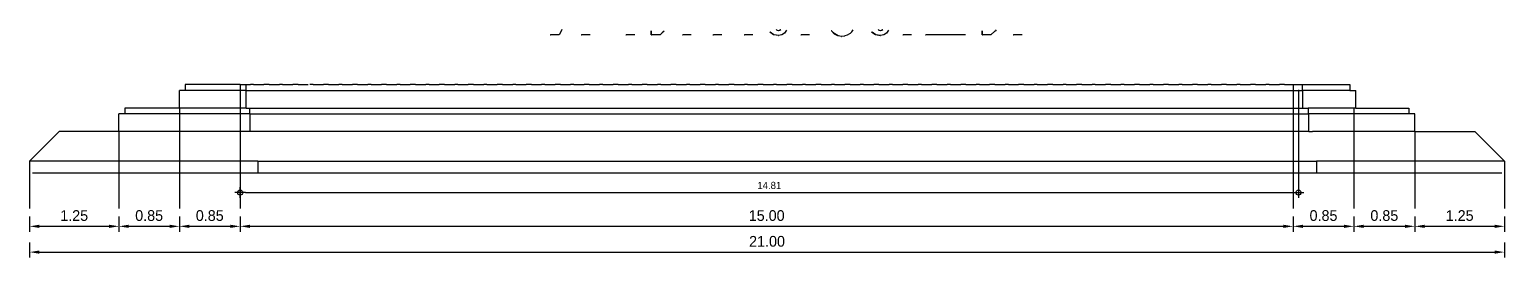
# Model space of a CAD drawing. Header units: millimetres. Extents: x -244126 to 368105, y -173968 to 259060.
# Drawn here: x -169880 to -149240, y 43263 to 46454 of the extents above; entities that cross this region are included whole.
import ezdxf

# ---------------------------------------------------------------- set-up
doc = ezdxf.new("R2010")
doc.units = ezdxf.units.MM
doc.header["$MEASUREMENT"] = 0
doc.linetypes.add('CENTER2', pattern=[7.1439, 4.7625, -0.7938, 0.7938, -0.7938])
for name, color, linetype in [('A04_TUBE SERIES', 7, 'Continuous'), ('CPP-DIM', 1, 'Continuous'), ('CPP-GRID', 8, 'CENTER2')]:
    doc.layers.add(name, color=color, linetype=linetype)
doc.styles.add('CORDIA', font='cordia.shx')
doc.dimstyles.new('1-50CC', dxfattribs={"dimscale": 0.5, "dimtxt": 0.2, "dimasz": 0.15, "dimexe": 0.1, "dimexo": 0.15, "dimgap": 0.1, "dimtad": 1, "dimzin": 0, "dimdsep": 46, "dimtxsty": 'CORDIA', "dimblk": 'CIRCLE', "dimcen": 0.03, "dimclrd": 1, "dimclre": 9, "dimclrt": 3, "dimadec": 0, "dimazin": 0, "dimtfac": 1, "dimtmove": 1, "dimatfit": 3, "dimldrblk": 'CIRCLE', "dimfxl": 0.12, "dimtvp": 0.05, "dimarcsym": 0})
doc.dimstyles.new('1-75AA', dxfattribs={"dimscale": 0.75, "dimtxt": 0.2, "dimasz": 0.15, "dimexe": 0.1, "dimexo": 0.15, "dimgap": 0.1, "dimtad": 1, "dimzin": 1, "dimdsep": 46, "dimtxsty": 'CORDIA', "dimblk": 'arrow', "dimcen": 0.03, "dimclrd": 1, "dimclre": 9, "dimclrt": 3, "dimadec": 0, "dimazin": 0, "dimtfac": 1, "dimtmove": 1, "dimatfit": 3, "dimldrblk": 'arrow', "dimfxl": 1, "dimlwd": 25, "dimlwe": 25, "dimarcsym": 0})

# ---------------------------------------------------------------- blocks, each defined once
blk = doc.blocks.new('arrow')
at = {"color": 4}
blk.add_solid([(-1.23, 0.2), (-1.23, -0.2), (0, 0)], dxfattribs=at)
blk = doc.blocks.new('*D3811')
at = {"layer": 'CPP-DIM', "color": 9, "linetype": 'CENTER2', "lineweight": 25, "transparency": 16777216}
for p, q in [((554865.853, 825099.095), (554865.853, 825098.884)), ((554867.104, 825099.095), (554867.104, 825098.884))]:
    blk.add_line(p, q, dxfattribs=at)
at = {"layer": 'CPP-DIM', "color": 1, "lineweight": 25, "transparency": 16777216}
blk.add_line((554865.965, 825098.959), (554866.991, 825098.959), dxfattribs=at)
at = {"layer": 'Defpoints', "color": 0, "transparency": 16777216}
for p in [(554865.853, 825099.207), (554867.104, 825099.207), (554867.104, 825098.959)]:
    blk.add_point(p, dxfattribs=at)
at = {"layer": 'CPP-DIM', "color": 1, "lineweight": 25, "transparency": 16777216, "xscale": 0.1125, "yscale": 0.1125, "zscale": 0.1125, "rotation": 180}
blk.add_blockref('arrow', (554865.853, 825098.959), dxfattribs=at)
at = {"layer": 'CPP-DIM', "color": 1, "lineweight": 25, "transparency": 16777216, "xscale": 0.1125, "yscale": 0.1125, "zscale": 0.1125}
blk.add_blockref('arrow', (554867.104, 825098.959), dxfattribs=at)
at = {"layer": 'CPP-DIM', "color": 3, "transparency": 16777216, "insert": (554866.478, 825099.109), "char_height": 0.15, "attachment_point": 5, "style": 'CORDIA'}
blk.add_mtext('1.25', dxfattribs=at)
blk = doc.blocks.new('*D3812')
at = {"layer": 'CPP-DIM', "color": 9, "linetype": 'CENTER2', "lineweight": 25, "transparency": 16777216}
for p, q in [((554867.951, 825099.095), (554867.951, 825098.884)), ((554868.8, 825099.095), (554868.8, 825098.884))]:
    blk.add_line(p, q, dxfattribs=at)
at = {"layer": 'CPP-DIM', "color": 1, "lineweight": 25, "transparency": 16777216}
blk.add_line((554868.063, 825098.959), (554868.687, 825098.959), dxfattribs=at)
at = {"layer": 'Defpoints', "color": 0, "transparency": 16777216}
for p in [(554867.951, 825099.207), (554868.8, 825099.207), (554868.8, 825098.959)]:
    blk.add_point(p, dxfattribs=at)
at = {"layer": 'CPP-DIM', "color": 1, "lineweight": 25, "transparency": 16777216, "xscale": 0.1125, "yscale": 0.1125, "zscale": 0.1125, "rotation": 180}
blk.add_blockref('arrow', (554867.951, 825098.959), dxfattribs=at)
at = {"layer": 'CPP-DIM', "color": 1, "lineweight": 25, "transparency": 16777216, "xscale": 0.1125, "yscale": 0.1125, "zscale": 0.1125}
blk.add_blockref('arrow', (554868.8, 825098.959), dxfattribs=at)
at = {"layer": 'CPP-DIM', "color": 3, "transparency": 16777216, "insert": (554868.375, 825099.109), "char_height": 0.15, "attachment_point": 5, "style": 'CORDIA'}
blk.add_mtext('0.85', dxfattribs=at)
blk = doc.blocks.new('*D3813')
at = {"layer": 'CPP-DIM', "color": 9, "linetype": 'CENTER2', "lineweight": 25, "transparency": 16777216}
for p, q in [((554868.8, 825099.095), (554868.8, 825098.884)), ((554883.535, 825099.095), (554883.535, 825098.884))]:
    blk.add_line(p, q, dxfattribs=at)
at = {"layer": 'CPP-DIM', "color": 1, "lineweight": 25, "transparency": 16777216}
blk.add_line((554868.912, 825098.959), (554883.423, 825098.959), dxfattribs=at)
at = {"layer": 'Defpoints', "color": 0, "transparency": 16777216}
for p in [(554868.8, 825099.207), (554883.535, 825099.207), (554883.535, 825098.959)]:
    blk.add_point(p, dxfattribs=at)
at = {"layer": 'CPP-DIM', "color": 1, "lineweight": 25, "transparency": 16777216, "xscale": 0.1125, "yscale": 0.1125, "zscale": 0.1125, "rotation": 180}
blk.add_blockref('arrow', (554868.8, 825098.959), dxfattribs=at)
at = {"layer": 'CPP-DIM', "color": 1, "lineweight": 25, "transparency": 16777216, "xscale": 0.1125, "yscale": 0.1125, "zscale": 0.1125}
blk.add_blockref('arrow', (554883.535, 825098.959), dxfattribs=at)
at = {"layer": 'CPP-DIM', "color": 3, "transparency": 16777216, "insert": (554876.168, 825099.109), "char_height": 0.15, "attachment_point": 5, "style": 'CORDIA'}
blk.add_mtext('15.00', dxfattribs=at)
blk = doc.blocks.new('*D3814')
at = {"layer": 'CPP-DIM', "color": 9, "linetype": 'CENTER2', "lineweight": 25, "transparency": 16777216}
for p, q in [((554883.535, 825099.095), (554883.535, 825098.884)), ((554884.384, 825099.095), (554884.384, 825098.884))]:
    blk.add_line(p, q, dxfattribs=at)
at = {"layer": 'CPP-DIM', "color": 1, "lineweight": 25, "transparency": 16777216}
blk.add_line((554883.648, 825098.959), (554884.272, 825098.959), dxfattribs=at)
at = {"layer": 'Defpoints', "color": 0, "transparency": 16777216}
for p in [(554883.535, 825099.207), (554884.384, 825099.207), (554884.384, 825098.959)]:
    blk.add_point(p, dxfattribs=at)
at = {"layer": 'CPP-DIM', "color": 1, "lineweight": 25, "transparency": 16777216, "xscale": 0.1125, "yscale": 0.1125, "zscale": 0.1125, "rotation": 180}
blk.add_blockref('arrow', (554883.535, 825098.959), dxfattribs=at)
at = {"layer": 'CPP-DIM', "color": 1, "lineweight": 25, "transparency": 16777216, "xscale": 0.1125, "yscale": 0.1125, "zscale": 0.1125}
blk.add_blockref('arrow', (554884.384, 825098.959), dxfattribs=at)
at = {"layer": 'CPP-DIM', "color": 3, "transparency": 16777216, "insert": (554883.96, 825099.109), "char_height": 0.15, "attachment_point": 5, "style": 'CORDIA'}
blk.add_mtext('0.85', dxfattribs=at)
blk = doc.blocks.new('*D3815')
at = {"layer": 'CPP-DIM', "color": 9, "linetype": 'CENTER2', "lineweight": 25, "transparency": 16777216}
for p, q in [((554884.384, 825099.095), (554884.384, 825098.884)), ((554885.238, 825099.095), (554885.238, 825098.884))]:
    blk.add_line(p, q, dxfattribs=at)
at = {"layer": 'CPP-DIM', "color": 1, "lineweight": 25, "transparency": 16777216}
blk.add_line((554884.497, 825098.959), (554885.126, 825098.959), dxfattribs=at)
at = {"layer": 'Defpoints', "color": 0, "transparency": 16777216}
for p in [(554884.384, 825099.207), (554885.238, 825099.207), (554885.238, 825098.959)]:
    blk.add_point(p, dxfattribs=at)
at = {"layer": 'CPP-DIM', "color": 1, "lineweight": 25, "transparency": 16777216, "xscale": 0.1125, "yscale": 0.1125, "zscale": 0.1125, "rotation": 180}
blk.add_blockref('arrow', (554884.384, 825098.959), dxfattribs=at)
at = {"layer": 'CPP-DIM', "color": 1, "lineweight": 25, "transparency": 16777216, "xscale": 0.1125, "yscale": 0.1125, "zscale": 0.1125}
blk.add_blockref('arrow', (554885.238, 825098.959), dxfattribs=at)
at = {"layer": 'CPP-DIM', "color": 3, "transparency": 16777216, "insert": (554884.811, 825099.109), "char_height": 0.15, "attachment_point": 5, "style": 'CORDIA'}
blk.add_mtext('0.85', dxfattribs=at)
blk = doc.blocks.new('*D3816')
at = {"layer": 'CPP-DIM', "color": 9, "linetype": 'CENTER2', "lineweight": 25, "transparency": 16777216}
for p, q in [((554885.238, 825099.095), (554885.238, 825098.884)), ((554886.493, 825099.095), (554886.493, 825098.884))]:
    blk.add_line(p, q, dxfattribs=at)
at = {"layer": 'CPP-DIM', "color": 1, "lineweight": 25, "transparency": 16777216}
blk.add_line((554885.351, 825098.959), (554886.38, 825098.959), dxfattribs=at)
at = {"layer": 'Defpoints', "color": 0, "transparency": 16777216}
for p in [(554885.238, 825099.207), (554886.493, 825099.207), (554886.493, 825098.959)]:
    blk.add_point(p, dxfattribs=at)
at = {"layer": 'CPP-DIM', "color": 1, "lineweight": 25, "transparency": 16777216, "xscale": 0.1125, "yscale": 0.1125, "zscale": 0.1125, "rotation": 180}
blk.add_blockref('arrow', (554885.238, 825098.959), dxfattribs=at)
at = {"layer": 'CPP-DIM', "color": 1, "lineweight": 25, "transparency": 16777216, "xscale": 0.1125, "yscale": 0.1125, "zscale": 0.1125}
blk.add_blockref('arrow', (554886.493, 825098.959), dxfattribs=at)
at = {"layer": 'CPP-DIM', "color": 3, "transparency": 16777216, "insert": (554885.865, 825099.109), "char_height": 0.15, "attachment_point": 5, "style": 'CORDIA'}
blk.add_mtext('1.25', dxfattribs=at)
blk = doc.blocks.new('*D3810')
at = {"layer": 'CPP-DIM', "color": 9, "linetype": 'CENTER2', "lineweight": 25, "transparency": 16777216}
for p, q in [((554865.853, 825098.734), (554865.853, 825098.523)), ((554886.493, 825098.734), (554886.493, 825098.523))]:
    blk.add_line(p, q, dxfattribs=at)
at = {"layer": 'CPP-DIM', "color": 1, "lineweight": 25, "transparency": 16777216}
blk.add_line((554865.965, 825098.598), (554886.38, 825098.598), dxfattribs=at)
at = {"layer": 'Defpoints', "color": 0, "transparency": 16777216}
for p in [(554865.853, 825098.846), (554886.493, 825098.846), (554886.493, 825098.598)]:
    blk.add_point(p, dxfattribs=at)
at = {"layer": 'CPP-DIM', "color": 1, "lineweight": 25, "transparency": 16777216, "xscale": 0.1125, "yscale": 0.1125, "zscale": 0.1125, "rotation": 180}
blk.add_blockref('arrow', (554865.853, 825098.598), dxfattribs=at)
at = {"layer": 'CPP-DIM', "color": 1, "lineweight": 25, "transparency": 16777216, "xscale": 0.1125, "yscale": 0.1125, "zscale": 0.1125}
blk.add_blockref('arrow', (554886.493, 825098.598), dxfattribs=at)
at = {"layer": 'CPP-DIM', "color": 3, "transparency": 16777216, "insert": (554876.173, 825098.748), "char_height": 0.15, "attachment_point": 5, "style": 'CORDIA'}
blk.add_mtext('21.00', dxfattribs=at)
blk = doc.blocks.new('*D3817')
at = {"layer": 'CPP-DIM', "color": 9, "linetype": 'CENTER2', "lineweight": 25, "transparency": 16777216}
for p, q in [((554867.104, 825099.095), (554867.104, 825098.884)), ((554867.951, 825099.095), (554867.951, 825098.884))]:
    blk.add_line(p, q, dxfattribs=at)
at = {"layer": 'CPP-DIM', "color": 1, "lineweight": 25, "transparency": 16777216}
blk.add_line((554867.216, 825098.959), (554867.838, 825098.959), dxfattribs=at)
at = {"layer": 'Defpoints', "color": 0, "transparency": 16777216}
for p in [(554867.104, 825099.207), (554867.951, 825099.207), (554867.951, 825098.959)]:
    blk.add_point(p, dxfattribs=at)
at = {"layer": 'CPP-DIM', "color": 1, "lineweight": 25, "transparency": 16777216, "xscale": 0.1125, "yscale": 0.1125, "zscale": 0.1125, "rotation": 180}
blk.add_blockref('arrow', (554867.104, 825098.959), dxfattribs=at)
at = {"layer": 'CPP-DIM', "color": 1, "lineweight": 25, "transparency": 16777216, "xscale": 0.1125, "yscale": 0.1125, "zscale": 0.1125}
blk.add_blockref('arrow', (554867.951, 825098.959), dxfattribs=at)
at = {"layer": 'CPP-DIM', "color": 3, "transparency": 16777216, "insert": (554867.527, 825099.109), "char_height": 0.15, "attachment_point": 5, "style": 'CORDIA'}
blk.add_mtext('0.85', dxfattribs=at)
blk = doc.blocks.new('CIRCLE')
at = {"color": 1}
for p, q in [((-1, 0), (1, 0)), ((0, 1), (0, -1))]:
    blk.add_line(p, q, dxfattribs=at)
at = {"color": 3}
blk.add_circle((0, 0), 0.478, dxfattribs=at)
blk = doc.blocks.new('*D3818')
at = {"color": 9, "linetype": 'CENTER2', "lineweight": -2, "transparency": 16777216}
for p, q in [((554868.8, 825100.87), (554868.8, 825099.381)), ((554883.61, 825100.87), (554883.61, 825099.381))]:
    blk.add_line(p, q, dxfattribs=at)
at = {"color": 1, "lineweight": -2, "transparency": 16777216}
blk.add_line((554868.875, 825099.431), (554883.535, 825099.431), dxfattribs=at)
at = {"layer": 'Defpoints', "color": 0, "transparency": 16777216}
for p in [(554868.8, 825100.945), (554883.61, 825100.945), (554883.61, 825099.431)]:
    blk.add_point(p, dxfattribs=at)
at = {"color": 1, "lineweight": -2, "transparency": 16777216, "xscale": 0.075, "yscale": 0.075, "zscale": 0.075, "rotation": 180}
blk.add_blockref('CIRCLE', (554868.8, 825099.431), dxfattribs=at)
at = {"color": 1, "lineweight": -2, "transparency": 16777216, "xscale": 0.075, "yscale": 0.075, "zscale": 0.075}
blk.add_blockref('CIRCLE', (554883.61, 825099.431), dxfattribs=at)
at = {"color": 3, "transparency": 16777216, "insert": (554876.205, 825099.531), "char_height": 0.1, "attachment_point": 5, "style": 'CORDIA'}
blk.add_mtext('14.81', dxfattribs=at)
blk = doc.blocks.new('A$C6b9bc530')
at = {"color": 4}
for p, q in [((7.398, 3.154), (7.404, 3.154)), ((7.468, 3.154), (7.404, 3.154)), ((7.522, 3.154), (7.468, 3.154)), ((7.541, 3.189), (7.522, 3.154)), ((7.561, 3.227), (7.541, 3.189)), ((7.833, 3.154), (7.839, 3.154)), ((7.873, 3.154), (7.839, 3.154)), ((7.946, 3.154), (7.873, 3.154)), ((7.957, 3.154), (7.946, 3.154)), ((8.457, 3.154), (8.463, 3.154)), ((8.495, 3.154), (8.463, 3.154)), ((8.54, 3.154), (8.495, 3.154)), ((8.561, 3.154), (8.54, 3.154)), ((8.581, 3.154), (8.561, 3.154)), ((8.812, 3.154), (8.812, 3.209)), ((8.812, 3.154), (8.818, 3.154)), ((8.818, 3.154), (8.818, 3.209)), ((8.9, 3.154), (8.818, 3.154)), ((8.936, 3.154), (8.9, 3.154)), ((8.945, 3.163), (8.936, 3.154)), ((8.966, 3.182), (8.945, 3.163)), ((8.993, 3.207), (8.966, 3.182)), ((9.248, 3.154), (9.254, 3.154)), ((9.306, 3.154), (9.254, 3.154)), ((9.351, 3.154), (9.306, 3.154)), ((9.371, 3.154), (9.351, 3.154)), ((9.371, 3.154), (9.373, 3.154)), ((9.676, 3.154), (9.682, 3.154)), ((9.711, 3.154), (9.682, 3.154)), ((9.756, 3.154), (9.711, 3.154)), ((9.777, 3.154), (9.756, 3.154)), ((9.8, 3.154), (9.777, 3.154)), ((10.111, 3.154), (10.116, 3.154)), ((10.116, 3.154), (10.117, 3.154)), ((10.161, 3.154), (10.117, 3.154)), ((10.182, 3.154), (10.161, 3.154)), ((10.235, 3.154), (10.182, 3.154)), ((10.522, 3.155), (10.47, 3.19)), ((10.528, 3.155), (10.476, 3.19)), ((10.522, 3.155), (10.522, 3.155)), ((10.567, 3.148), (10.522, 3.155)), ((10.594, 3.144), (10.528, 3.155)), ((10.561, 3.229), (10.567, 3.225)), ((10.567, 3.225), (10.576, 3.218)), ((10.587, 3.144), (10.567, 3.148)), ((10.576, 3.218), (10.587, 3.216)), ((10.587, 3.216), (10.591, 3.215)), ((10.588, 3.144), (10.587, 3.144)), ((10.588, 3.144), (10.594, 3.144)), ((10.591, 3.215), (10.607, 3.218)), ((10.591, 3.215), (10.594, 3.215)), ((10.594, 3.215), (10.613, 3.218)), ((10.64, 3.153), (10.594, 3.144)), ((10.607, 3.218), (10.622, 3.229)), ((10.613, 3.218), (10.628, 3.229)), ((10.679, 3.179), (10.64, 3.153)), ((10.706, 3.218), (10.679, 3.179)), ((10.904, 3.154), (10.91, 3.154)), ((10.927, 3.154), (10.91, 3.154)), ((10.972, 3.154), (10.927, 3.154)), ((10.993, 3.154), (10.972, 3.154)), ((11.029, 3.154), (10.993, 3.154)), ((11.333, 3.208), (11.331, 3.209)), ((11.374, 3.166), (11.333, 3.208)), ((11.38, 3.166), (11.337, 3.209)), ((11.378, 3.164), (11.374, 3.166)), ((11.398, 3.153), (11.378, 3.164)), ((11.427, 3.142), (11.38, 3.166)), ((11.422, 3.142), (11.398, 3.153)), ((11.474, 3.133), (11.422, 3.142)), ((11.479, 3.133), (11.427, 3.142)), ((11.474, 3.133), (11.479, 3.133)), ((11.519, 3.137), (11.479, 3.133)), ((11.521, 3.138), (11.519, 3.137)), ((11.555, 3.148), (11.521, 3.138)), ((11.586, 3.166), (11.555, 3.148)), ((11.594, 3.174), (11.586, 3.166)), ((11.613, 3.192), (11.594, 3.174)), ((11.615, 3.194), (11.613, 3.192)), ((11.635, 3.224), (11.615, 3.194)), ((11.927, 3.17), (11.897, 3.19)), ((11.954, 3.155), (11.902, 3.19)), ((11.949, 3.155), (11.927, 3.17)), ((11.999, 3.147), (11.949, 3.155)), ((12.021, 3.144), (11.954, 3.155)), ((11.988, 3.229), (11.999, 3.221)), ((11.999, 3.221), (12.003, 3.218)), ((12.015, 3.144), (11.999, 3.147)), ((12.003, 3.218), (12.018, 3.215)), ((12.015, 3.144), (12.02, 3.144)), ((12.018, 3.215), (12.02, 3.216)), ((12.018, 3.215), (12.021, 3.215)), ((12.02, 3.216), (12.034, 3.218)), ((12.02, 3.144), (12.021, 3.144)), ((12.021, 3.215), (12.04, 3.218)), ((12.067, 3.153), (12.021, 3.144)), ((12.034, 3.218), (12.049, 3.229)), ((12.04, 3.218), (12.055, 3.229)), ((12.106, 3.179), (12.067, 3.153)), ((12.132, 3.218), (12.106, 3.179)), ((12.331, 3.154), (12.332, 3.154)), ((12.332, 3.154), (12.337, 3.154)), ((12.405, 3.154), (12.337, 3.154)), ((12.425, 3.154), (12.405, 3.154)), ((12.456, 3.154), (12.425, 3.154)), ((12.65, 3.154), (12.656, 3.154)), ((12.737, 3.154), (12.656, 3.154)), ((12.81, 3.154), (12.737, 3.154)), ((12.831, 3.154), (12.81, 3.154)), ((12.954, 3.154), (12.831, 3.154)), ((12.999, 3.154), (12.954, 3.154)), ((13.02, 3.154), (12.999, 3.154)), ((13.143, 3.154), (13.02, 3.154)), ((13.211, 3.154), (13.143, 3.154)), ((13.442, 3.154), (13.442, 3.209)), ((13.442, 3.154), (13.448, 3.154)), ((13.448, 3.154), (13.448, 3.209)), ((13.548, 3.154), (13.448, 3.154)), ((13.566, 3.154), (13.548, 3.154)), ((13.621, 3.205), (13.566, 3.154)), ((13.624, 3.207), (13.621, 3.205)), ((13.641, 3.224), (13.624, 3.207)), ((13.878, 3.154), (13.884, 3.154)), ((13.953, 3.154), (13.884, 3.154)), ((14.003, 3.154), (13.953, 3.154)), ((0.113, 1.387), (0.526, 1.799)), ((1.364, 1.799), (0.526, 1.799)), ((19.498, 1.799), (20.339, 1.799)), ((20.752, 1.387), (20.339, 1.799)), ((0.113, 1.387), (0.113, 1.222)), ((3.309, 1.387), (0.113, 1.387)), ((3.309, 1.387), (18.118, 1.387)), ((3.309, 1.387), (3.309, 1.222)), ((18.123, 1.387), (18.123, 1.222)), ((20.752, 1.387), (18.123, 1.387)), ((20.752, 1.387), (20.752, 1.222)), ((0.155, 1.222), (20.717, 1.222))]:
    blk.add_line(p, q, dxfattribs=at)
at = {"color": 2}
for p, q in [((2.211, 2.13), (2.211, 2.377)), ((2.293, 2.377), (2.211, 2.377)), ((2.293, 2.46), (2.293, 2.377)), ((3.06, 2.46), (2.293, 2.46)), ((3.138, 2.377), (2.293, 2.377)), ((3.06, 2.46), (3.08, 2.46)), ((3.08, 2.46), (3.138, 2.46)), ((3.138, 2.46), (3.138, 2.377)), ((3.138, 2.46), (3.203, 2.46)), ((3.138, 2.377), (3.144, 2.377)), ((3.144, 2.13), (3.144, 2.377)), ((3.144, 2.377), (17.922, 2.377)), ((3.248, 2.46), (3.203, 2.46)), ((3.248, 2.46), (3.269, 2.46)), ((3.269, 2.46), (3.392, 2.46)), ((3.465, 2.46), (3.392, 2.46)), ((3.465, 2.46), (3.486, 2.46)), ((3.486, 2.46), (3.609, 2.46)), ((3.654, 2.46), (3.609, 2.46)), ((3.654, 2.46), (3.674, 2.46)), ((3.674, 2.46), (3.798, 2.46)), ((3.87, 2.46), (3.798, 2.46)), ((3.87, 2.46), (3.891, 2.46)), ((3.891, 2.46), (4.014, 2.46)), ((4.081, 2.46), (4.036, 2.46)), ((4.081, 2.46), (4.102, 2.46)), ((4.102, 2.46), (4.225, 2.46)), ((4.298, 2.46), (4.225, 2.46)), ((4.298, 2.46), (4.318, 2.46)), ((4.318, 2.46), (4.442, 2.46)), ((4.487, 2.46), (4.442, 2.46)), ((4.487, 2.46), (4.507, 2.46)), ((4.507, 2.46), (4.63, 2.46)), ((4.703, 2.46), (4.63, 2.46)), ((4.703, 2.46), (4.724, 2.46)), ((4.724, 2.46), (4.847, 2.46)), ((4.892, 2.46), (4.847, 2.46)), ((4.892, 2.46), (4.913, 2.46)), ((4.913, 2.46), (5.036, 2.46)), ((5.108, 2.46), (5.036, 2.46)), ((5.108, 2.46), (5.129, 2.46)), ((5.129, 2.46), (5.252, 2.46)), ((5.297, 2.46), (5.252, 2.46)), ((5.297, 2.46), (5.318, 2.46)), ((5.318, 2.46), (5.441, 2.46)), ((5.514, 2.46), (5.441, 2.46)), ((5.514, 2.46), (5.534, 2.46)), ((5.534, 2.46), (5.658, 2.46)), ((5.703, 2.46), (5.658, 2.46)), ((5.703, 2.46), (5.723, 2.46)), ((5.723, 2.46), (5.846, 2.46)), ((5.919, 2.46), (5.846, 2.46)), ((5.919, 2.46), (5.94, 2.46)), ((5.94, 2.46), (6.063, 2.46)), ((6.108, 2.46), (6.063, 2.46)), ((6.108, 2.46), (6.129, 2.46)), ((6.129, 2.46), (6.252, 2.46)), ((6.324, 2.46), (6.252, 2.46)), ((6.324, 2.46), (6.345, 2.46)), ((6.345, 2.46), (6.468, 2.46)), ((6.513, 2.46), (6.468, 2.46)), ((6.513, 2.46), (6.534, 2.46)), ((6.534, 2.46), (6.657, 2.46)), ((6.73, 2.46), (6.657, 2.46)), ((6.73, 2.46), (6.75, 2.46)), ((6.75, 2.46), (6.874, 2.46)), ((6.919, 2.46), (6.874, 2.46)), ((6.919, 2.46), (6.939, 2.46)), ((6.939, 2.46), (7.063, 2.46)), ((7.135, 2.46), (7.063, 2.46)), ((7.135, 2.46), (7.156, 2.46)), ((7.156, 2.46), (7.279, 2.46)), ((7.324, 2.46), (7.279, 2.46)), ((7.324, 2.46), (7.345, 2.46)), ((7.345, 2.46), (7.468, 2.46)), ((7.541, 2.46), (7.468, 2.46)), ((7.541, 2.46), (7.561, 2.46)), ((7.561, 2.46), (7.684, 2.46)), ((7.729, 2.46), (7.684, 2.46)), ((7.729, 2.46), (7.75, 2.46)), ((7.75, 2.46), (7.873, 2.46)), ((7.946, 2.46), (7.873, 2.46)), ((7.946, 2.46), (7.966, 2.46)), ((7.966, 2.46), (8.09, 2.46)), ((8.135, 2.46), (8.09, 2.46)), ((8.135, 2.46), (8.155, 2.46)), ((8.155, 2.46), (8.279, 2.46)), ((8.351, 2.46), (8.279, 2.46)), ((8.351, 2.46), (8.372, 2.46)), ((8.372, 2.46), (8.495, 2.46)), ((8.54, 2.46), (8.495, 2.46)), ((8.54, 2.46), (8.561, 2.46)), ((8.561, 2.46), (8.684, 2.46)), ((8.757, 2.46), (8.684, 2.46)), ((8.757, 2.46), (8.777, 2.46)), ((8.777, 2.46), (8.9, 2.46)), ((8.945, 2.46), (8.9, 2.46)), ((8.945, 2.46), (8.966, 2.46)), ((8.966, 2.46), (9.089, 2.46)), ((9.162, 2.46), (9.089, 2.46)), ((9.162, 2.46), (9.183, 2.46)), ((9.183, 2.46), (9.306, 2.46)), ((9.351, 2.46), (9.306, 2.46)), ((9.351, 2.46), (9.371, 2.46)), ((9.371, 2.46), (9.495, 2.46)), ((9.567, 2.46), (9.495, 2.46)), ((9.567, 2.46), (9.588, 2.46)), ((9.588, 2.46), (9.711, 2.46)), ((9.756, 2.46), (9.711, 2.46)), ((9.756, 2.46), (9.777, 2.46)), ((9.777, 2.46), (9.9, 2.46)), ((9.973, 2.46), (9.9, 2.46)), ((9.973, 2.46), (9.993, 2.46)), ((9.993, 2.46), (10.116, 2.46)), ((10.161, 2.46), (10.116, 2.46)), ((10.161, 2.46), (10.182, 2.46)), ((10.182, 2.46), (10.305, 2.46)), ((10.378, 2.46), (10.305, 2.46)), ((10.378, 2.46), (10.399, 2.46)), ((10.399, 2.46), (10.522, 2.46)), ((10.567, 2.46), (10.522, 2.46)), ((10.567, 2.46), (10.587, 2.46)), ((10.587, 2.46), (10.711, 2.46)), ((10.783, 2.46), (10.711, 2.46)), ((10.783, 2.46), (10.804, 2.46)), ((10.804, 2.46), (10.927, 2.46)), ((10.972, 2.46), (10.927, 2.46)), ((10.972, 2.46), (10.993, 2.46)), ((10.993, 2.46), (11.116, 2.46)), ((11.189, 2.46), (11.116, 2.46)), ((11.189, 2.46), (11.209, 2.46)), ((11.209, 2.46), (11.333, 2.46)), ((11.378, 2.46), (11.333, 2.46)), ((11.378, 2.46), (11.398, 2.46)), ((11.398, 2.46), (11.521, 2.46)), ((11.594, 2.46), (11.521, 2.46)), ((11.594, 2.46), (11.615, 2.46)), ((11.615, 2.46), (11.738, 2.46)), ((11.783, 2.46), (11.738, 2.46)), ((11.783, 2.46), (11.803, 2.46)), ((11.803, 2.46), (11.927, 2.46)), ((11.999, 2.46), (11.927, 2.46)), ((11.999, 2.46), (12.02, 2.46)), ((12.02, 2.46), (12.143, 2.46)), ((12.188, 2.46), (12.143, 2.46)), ((12.188, 2.46), (12.209, 2.46)), ((12.209, 2.46), (12.332, 2.46)), ((12.405, 2.46), (12.332, 2.46)), ((12.405, 2.46), (12.425, 2.46)), ((12.425, 2.46), (12.549, 2.46)), ((12.594, 2.46), (12.549, 2.46)), ((12.594, 2.46), (12.614, 2.46)), ((12.614, 2.46), (12.737, 2.46)), ((12.81, 2.46), (12.737, 2.46)), ((12.81, 2.46), (12.831, 2.46)), ((12.831, 2.46), (12.954, 2.46)), ((12.999, 2.46), (12.954, 2.46)), ((12.999, 2.46), (13.02, 2.46)), ((13.02, 2.46), (13.143, 2.46)), ((13.215, 2.46), (13.143, 2.46)), ((13.215, 2.46), (13.236, 2.46)), ((13.236, 2.46), (13.359, 2.46)), ((13.404, 2.46), (13.359, 2.46)), ((13.404, 2.46), (13.425, 2.46)), ((13.425, 2.46), (13.548, 2.46)), ((13.621, 2.46), (13.548, 2.46)), ((13.621, 2.46), (13.641, 2.46)), ((13.641, 2.46), (13.765, 2.46)), ((13.81, 2.46), (13.765, 2.46)), ((13.81, 2.46), (13.83, 2.46)), ((13.83, 2.46), (13.953, 2.46)), ((14.026, 2.46), (13.953, 2.46)), ((14.026, 2.46), (14.047, 2.46)), ((14.047, 2.46), (14.17, 2.46)), ((14.215, 2.46), (14.17, 2.46)), ((14.215, 2.46), (14.236, 2.46)), ((14.236, 2.46), (14.359, 2.46)), ((14.431, 2.46), (14.359, 2.46)), ((14.431, 2.46), (14.452, 2.46)), ((14.452, 2.46), (14.575, 2.46)), ((14.62, 2.46), (14.575, 2.46)), ((14.62, 2.46), (14.641, 2.46)), ((14.641, 2.46), (14.764, 2.46)), ((14.837, 2.46), (14.764, 2.46)), ((14.837, 2.46), (14.857, 2.46)), ((14.857, 2.46), (14.981, 2.46)), ((15.026, 2.46), (14.981, 2.46)), ((15.026, 2.46), (15.046, 2.46)), ((15.046, 2.46), (15.17, 2.46)), ((15.242, 2.46), (15.17, 2.46)), ((15.242, 2.46), (15.263, 2.46)), ((15.263, 2.46), (15.386, 2.46)), ((15.431, 2.46), (15.386, 2.46)), ((15.431, 2.46), (15.452, 2.46)), ((15.452, 2.46), (15.575, 2.46)), ((15.647, 2.46), (15.575, 2.46)), ((15.647, 2.46), (15.668, 2.46)), ((15.668, 2.46), (15.791, 2.46)), ((15.836, 2.46), (15.791, 2.46)), ((15.836, 2.46), (15.857, 2.46)), ((15.857, 2.46), (15.98, 2.46)), ((16.053, 2.46), (15.98, 2.46)), ((16.053, 2.46), (16.073, 2.46)), ((16.073, 2.46), (16.197, 2.46)), ((16.242, 2.46), (16.197, 2.46)), ((16.242, 2.46), (16.262, 2.46)), ((16.262, 2.46), (16.386, 2.46)), ((16.458, 2.46), (16.386, 2.46)), ((16.458, 2.46), (16.479, 2.46)), ((16.479, 2.46), (16.602, 2.46)), ((16.647, 2.46), (16.602, 2.46)), ((16.647, 2.46), (16.668, 2.46)), ((16.668, 2.46), (16.791, 2.46)), ((16.864, 2.46), (16.791, 2.46)), ((16.864, 2.46), (16.884, 2.46)), ((16.884, 2.46), (17.007, 2.46)), ((17.052, 2.46), (17.007, 2.46)), ((17.052, 2.46), (17.073, 2.46)), ((17.073, 2.46), (17.196, 2.46)), ((17.269, 2.46), (17.196, 2.46)), ((17.269, 2.46), (17.29, 2.46)), ((17.29, 2.46), (17.413, 2.46)), ((17.458, 2.46), (17.413, 2.46)), ((17.458, 2.46), (17.478, 2.46)), ((17.478, 2.46), (17.602, 2.46)), ((17.674, 2.46), (17.602, 2.46)), ((17.674, 2.46), (17.695, 2.46)), ((17.695, 2.46), (17.818, 2.46)), ((17.818, 2.46), (17.922, 2.46)), ((17.922, 2.46), (17.922, 2.377)), ((17.922, 2.46), (18.59, 2.46)), ((17.922, 2.377), (17.93, 2.377)), ((17.93, 2.13), (17.93, 2.377)), ((18.59, 2.377), (17.93, 2.377)), ((18.59, 2.46), (18.59, 2.377)), ((18.59, 2.377), (18.673, 2.377)), ((18.673, 2.13), (18.673, 2.377)), ((3.144, 2.13), (2.211, 2.13)), ((3.144, 2.13), (3.191, 2.13)), ((3.191, 2.13), (17.93, 2.13)), ((17.93, 2.13), (18.004, 2.13)), ((18.673, 2.13), (18.004, 2.13))]:
    blk.add_line(p, q, dxfattribs=at)
at = {"color": 3}
for p, q in [((1.446, 2.13), (1.446, 2.047)), ((2.211, 2.13), (1.446, 2.13)), ((3.191, 2.13), (3.191, 2.047)), ((18.004, 2.13), (18.004, 2.047)), ((18.673, 2.13), (19.416, 2.13)), ((19.416, 2.13), (19.416, 2.047)), ((1.364, 1.799), (1.364, 2.047)), ((1.446, 2.047), (1.364, 2.047)), ((3.191, 2.047), (1.446, 2.047)), ((3.191, 2.047), (3.199, 2.047)), ((3.199, 1.799), (3.199, 2.047)), ((3.199, 2.047), (18.004, 2.047)), ((18.004, 2.047), (18.013, 2.047)), ((18.013, 1.799), (18.013, 2.047)), ((19.416, 2.047), (18.013, 2.047)), ((19.498, 2.047), (19.416, 2.047)), ((19.498, 1.799), (19.498, 2.047)), ((3.199, 1.799), (1.364, 1.799)), ((18.008, 1.799), (3.199, 1.799)), ((18.013, 1.799), (18.068, 1.799)), ((18.095, 1.799), (18.068, 1.799)), ((18.095, 1.798), (18.095, 1.799)), ((19.498, 1.799), (18.095, 1.799))]:
    blk.add_line(p, q, dxfattribs=at)
at = {"layer": 'CPP-GRID'}
for points in [[(3.06, 2.46), (3.06, 0.722)], [(17.795, 2.46), (17.795, 0.722)], [(2.211, 2.13), (2.211, 0.722)], [(18.644, 2.13), (18.644, 0.722)], [(1.364, 1.799), (1.364, 0.722)], [(19.498, 1.799), (19.498, 0.722)], [(0.113, 1.222), (0.113, 0.722)], [(20.752, 1.222), (20.752, 0.722)]]:
    blk.add_lwpolyline(points, dxfattribs=at)
at = {"color": 4}
dim = blk.add_linear_dim(base=(17.87, 0.945), p1=(3.06, 2.46), p2=(17.87, 2.46), dimstyle='1-50CC', dxfattribs=at)
dim.commit()
dim.dimension.update_dxf_attribs({"geometry": '*D3818', "text_midpoint": (10.465, 1.045), "insert": (-554865.74, -825098.485)})
at = {"layer": 'CPP-DIM'}
for base, p1, p2, picture, middle in [((1.364, 0.473), (0.113, 0.722), (1.364, 0.722), '*D3811', (0.738, 0.623)), ((2.211, 0.473), (1.364, 0.722), (2.211, 0.722), '*D3817', (1.787, 0.623)), ((3.06, 0.473), (2.211, 0.722), (3.06, 0.722), '*D3812', (2.635, 0.623)), ((18.644, 0.473), (17.795, 0.722), (18.644, 0.722), '*D3814', (18.22, 0.623)), ((19.498, 0.473), (18.644, 0.722), (19.498, 0.722), '*D3815', (19.071, 0.623)), ((20.752, 0.473), (19.498, 0.722), (20.752, 0.722), '*D3816', (20.125, 0.623))]:
    dim = blk.add_linear_dim(base=base, p1=p1, p2=p2, dimstyle='1-75AA', dxfattribs=at)
    dim.commit()
    dim.dimension.update_dxf_attribs({"geometry": picture, "text_midpoint": middle, "insert": (-554865.74, -825098.485)})
for base, p1, p2, text, picture, middle in [((17.795, 0.473), (3.06, 0.722), (17.795, 0.722), '15.00', '*D3813', (10.427, 0.623)), ((20.752, 0.113), (0.113, 0.361), (20.752, 0.361), '21.00', '*D3810', (10.432, 0.263))]:
    dim = blk.add_linear_dim(base=base, p1=p1, p2=p2, text=text, dimstyle='1-75AA', dxfattribs=at)
    dim.commit()
    dim.dimension.update_dxf_attribs({"geometry": picture, "text_midpoint": middle, "insert": (-554865.74, -825098.485)})

msp = doc.modelspace()

# ---------------------------------------------------------------- block references
at = {"layer": 'A04_TUBE SERIES', "color": 3, "linetype": 'ByBlock', "xscale": 1000, "yscale": 1000, "zscale": 1000}
msp.add_blockref('A$C6b9bc530', (-169992.76438, 43225.39495), dxfattribs=at)

doc.saveas('drawing.dxf')
